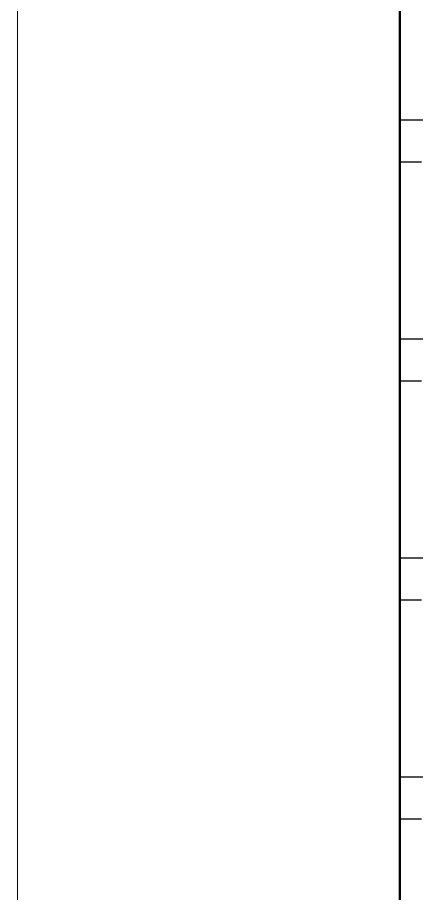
# Model space of a CAD drawing. Header units: millimetres. Extents: x -1932176 to 78768, y -1967 to 1266654.
# Drawn here: x -397321 to -391582, y 388533 to 401133 of the extents above; entities that cross this region are included whole.
import ezdxf

# ---------------------------------------------------------------- set-up
doc = ezdxf.new("R2010")
doc.units = ezdxf.units.MM
doc.layers.add('PLASTER', color=252, linetype='Continuous', lineweight=15)
doc.layers.add('SHEET', color=7, linetype='Continuous', lineweight=13)

msp = doc.modelspace()

# ---------------------------------------------------------------- linework, layer by layer
for p, q in [((-391809.40563, 385406.43746), (-391809.40563, 416177.29517)), ((-390079.40563, 399656.43746), (-391809.40563, 399656.43746)), ((-391809.40563, 399056.43746), (-391509.40563, 399056.43746)), ((-390079.40563, 396506.43746), (-391809.40563, 396506.43746)), ((-391809.40563, 395906.43746), (-391509.40563, 395906.43746)), ((-390079.40563, 393356.43746), (-391809.40563, 393356.43746)), ((-391809.40563, 392756.43746), (-391509.40563, 392756.43746)), ((-390079.40563, 390206.43746), (-391809.40563, 390206.43746)), ((-391809.40563, 389606.43746), (-391509.40563, 389606.43746))]:
    msp.add_line(p, q)
at = {"layer": 'PLASTER'}
msp.add_line((-391829.40563, 385406.43746), (-391829.40563, 416195.91305), dxfattribs=at)
at = {"layer": 'SHEET'}
msp.add_lwpolyline([(-397320.66447, 417863.34346), (-326918.79622, 417606.90636), (-326918.79622, 380000.11822), (-397320.66447, 380256.55533)], close=True, dxfattribs=at)

doc.saveas('drawing.dxf')
